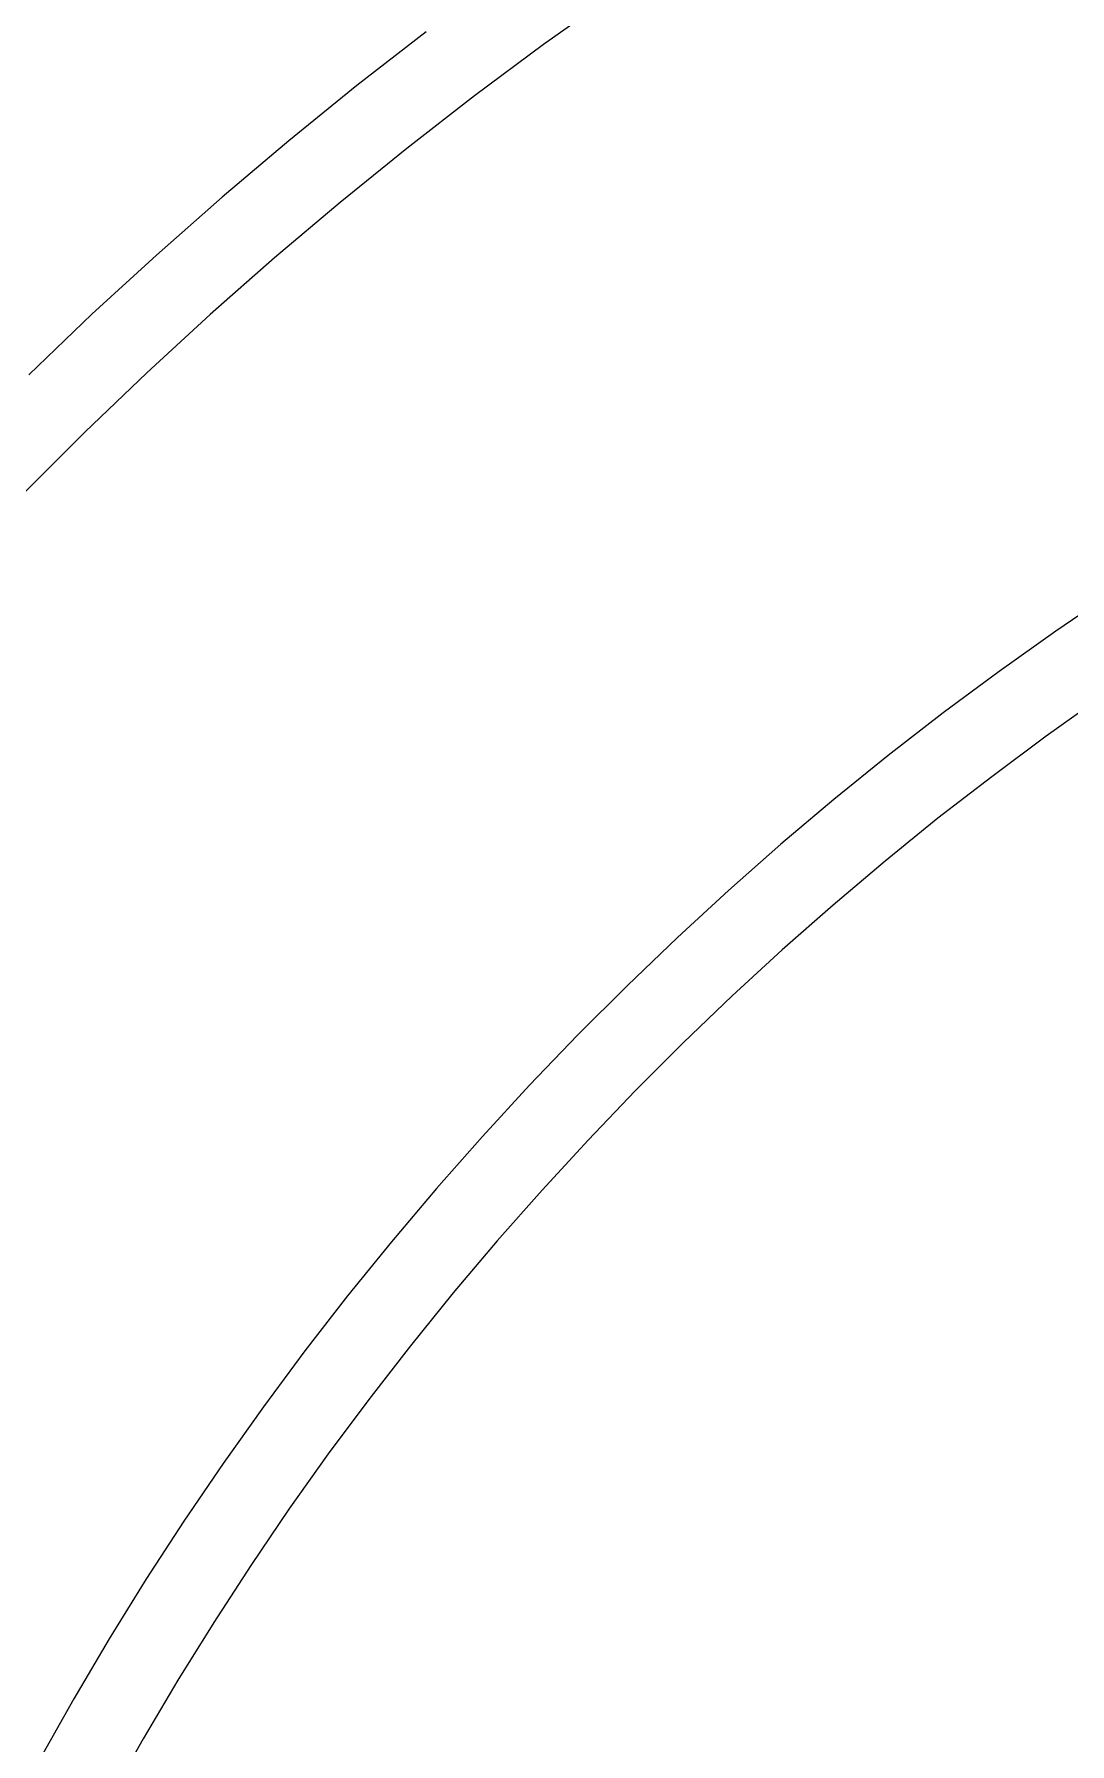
# Model space of a CAD drawing. Header units: metres. Extents: x 0.1 to 21.3, y -11.9 to -0.1.
# Drawn here: x 12.123 to 13.334, y -3.996 to -1.996 of the extents above; entities that cross this region are included whole.
import ezdxf

# ---------------------------------------------------------------- set-up
doc = ezdxf.new("R2010")
doc.units = ezdxf.units.M

msp = doc.modelspace()

# ---------------------------------------------------------------- linework, layer by layer
at = {"layer": 'GROUP2'}
for p, q in [((12.8006, -1.9504), (12.7188, -2.0086)), ((12.5814, -1.9938), (12.5005, -2.0565)), ((12.7188, -2.0086), (12.6381, -2.0685)), ((12.5005, -2.0565), (12.421, -2.121)), ((12.6381, -2.0685), (12.5588, -2.13)), ((12.421, -2.121), (12.3428, -2.1871)), ((12.5588, -2.13), (12.4807, -2.1932)), ((12.3428, -2.1871), (12.266, -2.2548)), ((12.4807, -2.1932), (12.404, -2.258)), ((12.266, -2.2548), (12.1906, -2.3241)), ((12.404, -2.258), (12.3287, -2.3244)), ((12.1906, -2.3241), (12.1167, -2.3949)), ((12.3287, -2.3244), (12.2548, -2.3924)), ((12.2548, -2.3924), (12.1823, -2.4619)), ((12.1823, -2.4619), (12.1113, -2.5329)), ((13.3852, -2.6488), (13.3179, -2.6946)), ((13.3179, -2.6946), (13.2515, -2.7418)), ((13.2515, -2.7418), (13.1861, -2.7903)), ((13.3714, -2.7716), (13.3066, -2.8176)), ((13.1861, -2.7903), (13.1217, -2.8403)), ((13.3066, -2.8176), (13.2428, -2.865)), ((13.1217, -2.8403), (13.0584, -2.8915)), ((13.2428, -2.865), (13.18, -2.9137)), ((13.0584, -2.8915), (12.9962, -2.9441)), ((13.18, -2.9137), (13.1182, -2.9638)), ((12.9962, -2.9441), (12.9351, -2.998)), ((13.1182, -2.9638), (13.0575, -3.0151)), ((12.9351, -2.998), (12.8752, -3.0531)), ((13.0575, -3.0151), (12.9979, -3.0676)), ((12.8752, -3.0531), (12.8164, -3.1095)), ((12.9979, -3.0676), (12.9394, -3.1214)), ((12.8164, -3.1095), (12.7588, -3.167)), ((12.9394, -3.1214), (12.882, -3.1764)), ((12.7588, -3.167), (12.7024, -3.2258)), ((12.882, -3.1764), (12.8258, -3.2326)), ((12.7024, -3.2258), (12.6473, -3.2858)), ((12.8258, -3.2326), (12.7708, -3.29)), ((12.6473, -3.2858), (12.5934, -3.3469)), ((12.7708, -3.29), (12.717, -3.3485)), ((12.5934, -3.3469), (12.5409, -3.4091)), ((12.717, -3.3485), (12.6644, -3.4081)), ((12.5409, -3.4091), (12.4896, -3.4724)), ((12.6644, -3.4081), (12.6131, -3.4688)), ((12.4896, -3.4724), (12.4397, -3.5367)), ((12.6131, -3.4688), (12.5631, -3.5306)), ((12.4397, -3.5367), (12.3911, -3.6021)), ((12.5631, -3.5306), (12.5144, -3.5934)), ((12.5144, -3.5934), (12.467, -3.6572)), ((12.3911, -3.6021), (12.344, -3.6685)), ((12.467, -3.6572), (12.4209, -3.722)), ((12.344, -3.6685), (12.2982, -3.7359)), ((12.2982, -3.7359), (12.2538, -3.8042)), ((12.4209, -3.722), (12.3763, -3.7877)), ((12.3763, -3.7877), (12.333, -3.8544)), ((12.2538, -3.8042), (12.2109, -3.8734)), ((12.333, -3.8544), (12.2911, -3.922)), ((12.2109, -3.8734), (12.1694, -3.9435)), ((12.2911, -3.922), (12.2506, -3.9904)), ((12.1694, -3.9435), (12.1295, -4.0144)), ((12.2506, -3.9904), (12.2116, -4.0596))]:
    msp.add_line(p, q, dxfattribs=at)

doc.saveas('drawing.dxf')
